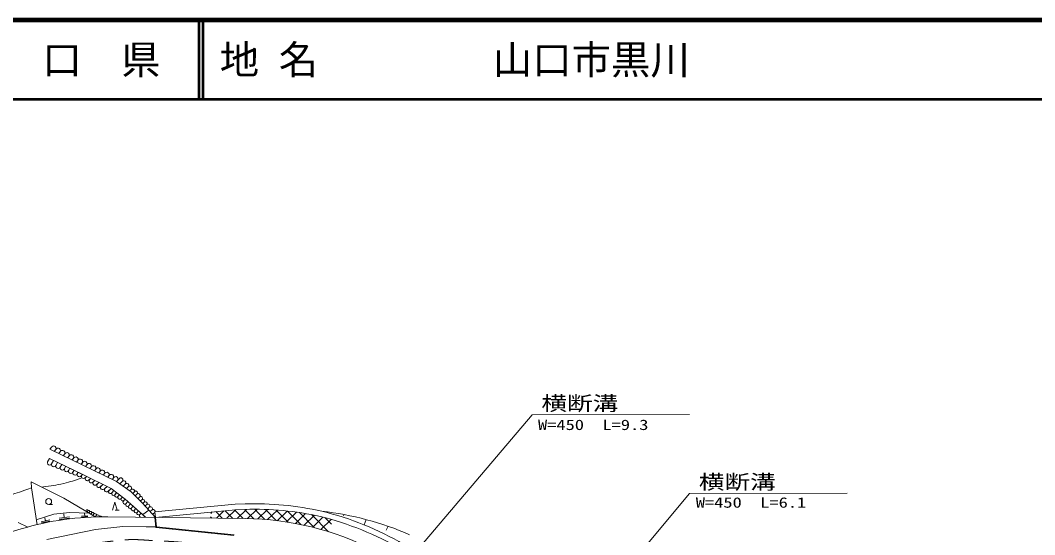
# Model space of a CAD drawing. Units: millimetres, scale not verified. Extents: x 40000 to 680000, y 20000 to 380000.
# Drawn here: x 345077 to 473786, y 314777 to 380000 of the extents above; entities that cross this region are included whole.
import ezdxf
from ezdxf.enums import TextEntityAlignment as Align

# ---------------------------------------------------------------- set-up
doc = ezdxf.new("R2010")
doc.units = ezdxf.units.MM
doc.header["$LTSCALE"] = 1000
doc.linetypes.add('CHAIN', pattern=[18.5, 12, -1.5, 3.5, -1.5])
for name, color, linetype, lineweight in [('M-BGD', 7, 'Continuous', 13), ('M-BMK', 2, 'CHAIN', 13), ('M-STR-HTXT', 7, 'Continuous', 13), ('M-TTL', 2, 'Continuous', 140), ('M-TTL-LINE', 7, 'Continuous', 50)]:
    doc.layers.add(name, color=color, linetype=linetype, lineweight=lineweight)
doc.layers.add('M-TTL-TXT', color=7, linetype='Continuous')
doc.styles.add('ＭＳ ゴシック', font='')
doc.styles.get('ＭＳ ゴシック').set_extended_font_data('MS Gothic')

msp = doc.modelspace()

# ---------------------------------------------------------------- linework, layer by layer
at = {"layer": 'M-BGD'}
for p, q in [((349067, 325912), (348829, 325606)), ((349629, 325635), (349394, 325333)), ((348546, 324015), (348769, 324435)), ((353525, 322167), (348769, 324435)), ((352933, 322458), (348769, 324435)), ((357300, 321514), (348829, 325606)), ((349552, 325537), (349394, 325333)), ((350192, 325358), (349958, 325060)), ((350114, 325259), (349958, 325060)), ((350754, 325081), (350523, 324787)), ((350675, 324981), (350523, 324787)), ((351316, 324804), (351088, 324514)), ((351236, 324703), (351088, 324514)), ((351878, 324527), (351653, 324242)), ((351798, 324425), (351653, 324242)), ((349054, 323745), (349290, 324188)), ((349086, 323805), (349290, 324188)), ((349594, 323535), (349810, 323941)), ((349626, 323594), (349810, 323941)), ((350134, 323324), (350331, 323694)), ((350166, 323384), (350331, 323694)), ((350674, 323114), (350851, 323447)), ((350706, 323173), (350851, 323447)), ((351214, 322903), (351372, 323199)), ((351246, 322962), (351372, 323199)), ((352441, 324249), (352217, 323969)), ((352359, 324147), (352217, 323969)), ((353003, 323972), (352782, 323696)), ((352920, 323869), (352782, 323696)), ((353565, 323695), (353347, 323423)), ((353481, 323591), (353347, 323423)), ((354127, 323418), (353912, 323150)), ((354043, 323313), (353912, 323150)), ((354690, 323141), (354476, 322878)), ((351754, 322693), (351892, 322952)), ((351786, 322752), (351892, 322952)), ((352294, 322482), (352412, 322705)), ((352326, 322541), (352412, 322705)), ((352834, 322272), (352933, 322458)), ((352935, 322366), (353014, 322419)), ((356592, 320652), (353014, 322419)), ((353241, 321961), (353525, 322167)), ((353414, 322086), (353525, 322167)), ((353737, 321683), (354036, 321914)), ((353894, 321804), (354036, 321914)), ((354604, 323035), (354476, 322878)), ((355252, 322864), (355041, 322605)), ((355165, 322757), (355041, 322605)), ((355814, 322587), (355606, 322332)), ((355726, 322479), (355606, 322332)), ((356376, 322310), (356171, 322059)), ((356287, 322201), (356171, 322059)), ((356938, 322033), (356735, 321786)), ((356848, 321923), (356735, 321786)), ((357658, 321904), (357300, 321514)), ((350623, 319424), (346457, 321466)), ((346496, 320735), (346457, 321466)), ((347206, 316016), (346496, 320735)), ((354234, 321404), (354547, 321662)), ((354375, 321520), (354547, 321662)), ((354730, 321124), (355058, 321410)), ((354858, 321236), (355058, 321410)), ((355226, 320843), (355569, 321157)), ((355342, 320950), (355569, 321157)), ((355721, 320562), (356080, 320905)), ((355828, 320663), (356080, 320905)), ((356217, 320280), (356592, 320652)), ((356337, 320374), (356592, 320652)), ((356592, 320652), (358387, 319296)), ((357409, 321645), (357300, 321514)), ((357300, 321514), (359142, 320192)), ((358032, 321556), (357712, 321218)), ((358032, 321556), (357712, 321218)), ((358400, 321203), (358125, 320922)), ((358399, 321202), (358125, 320922)), ((358768, 320852), (358537, 320627)), ((358768, 320851), (358537, 320627)), ((359136, 320502), (358949, 320331)), ((359127, 320495), (358949, 320331)), ((350623, 319424), (353383, 317777)), ((356671, 320072), (356951, 320381)), ((356730, 320137), (356951, 320381)), ((357066, 319838), (357310, 320110)), ((357122, 319900), (357310, 320110)), ((357461, 319603), (357669, 319839)), ((357514, 319662), (357669, 319839)), ((357856, 319369), (358028, 319568)), ((357904, 319424), (358028, 319568)), ((358104, 318961), (358387, 319296)), ((358250, 319135), (358387, 319296)), ((358387, 319296), (360935, 317056)), ((360586, 318761), (359142, 320192)), ((359142, 320192), (359340, 320009)), ((359340, 320009), (359696, 320321)), ((359483, 320134), (359340, 320009)), ((359913, 319957), (359648, 319695)), ((360014, 319388), (360274, 319630)), ((360304, 319039), (360523, 319236)), ((348681, 318607), (349181, 318607)), ((353490, 317933), (353383, 317777)), ((356757, 317892), (357057, 318892)), ((357057, 318892), (357357, 317892)), ((358422, 318646), (358724, 319001)), ((358778, 318373), (359053, 318712)), ((359135, 318103), (359380, 318423)), ((359489, 317824), (359746, 318102)), ((362230, 316966), (360586, 318761)), ((360618, 318735), (360836, 318940)), ((361163, 318659), (360897, 318412)), ((361246, 318073), (361492, 318299)), ((361836, 317971), (361570, 317708)), ((371276, 316855), (372390, 317946)), ((373357, 316829), (372273, 317936)), ((372599, 316838), (373772, 317988)), ((374700, 316798), (373541, 317981)), ((373921, 316821), (375124, 318000)), ((375362, 317462), (374833, 318001)), ((375212, 316773), (376429, 317966)), ((377547, 316571), (376170, 317976)), ((347106, 316680), (349353, 317397)), ((348806, 316649), (347715, 316426)), ((348260, 316537), (348182, 316919)), ((349353, 317397), (351331, 317606)), ((351302, 317061), (350000, 316882)), ((351329, 316865), (350027, 316686)), ((350651, 316971), (350589, 317427)), ((351331, 317606), (353776, 317528)), ((353658, 317187), (352840, 317133)), ((353666, 317065), (352849, 317010)), ((353249, 317160), (353230, 317446)), ((354571, 317025), (353383, 317777)), ((353670, 317835), (353558, 317666)), ((353895, 317728), (353776, 317528)), ((354177, 317600), (354026, 317369)), ((354449, 317454), (354300, 317196)), ((354771, 317306), (354571, 317025)), ((355136, 317092), (355102, 317037)), ((373647, 316825), (356175, 317040)), ((357107, 317892), (357607, 317892)), ((359851, 317558), (360073, 317814)), ((360220, 317300), (360413, 317515)), ((360610, 317342), (361386, 317888)), ((360705, 316984), (360935, 317056)), ((360935, 317056), (360954, 316981)), ((361386, 317888), (362230, 316965)), ((362166, 317611), (361914, 317380)), ((362230, 316965), (362130, 316953)), ((362230, 316965), (362130, 316953)), ((362290, 315675), (362130, 316953)), ((362162, 317662), (362230, 316965)), ((362380, 315767), (362230, 316965)), ((369372, 316878), (369231, 317022)), ((369236, 317482), (369419, 317660)), ((370700, 316862), (369875, 317704)), ((369953, 316871), (370905, 317804)), ((372029, 316845), (371074, 317820)), ((376094, 316714), (375362, 317462)), ((376460, 316684), (377693, 317891)), ((379067, 316359), (377556, 317902)), ((377670, 316556), (378918, 317779)), ((378844, 316394), (380107, 317632)), ((380667, 316066), (378997, 317771)), ((379985, 316200), (381264, 317453)), ((382363, 315674), (380500, 317575)), ((381095, 315975), (382390, 317244)), ((384179, 315160), (382077, 317306)), ((382176, 315721), (383481, 317000)), ((383229, 315441), (384531, 316716)), ((384564, 316106), (383759, 316928)), ((386161, 317331), (386105, 317158)), ((388959, 316696), (388687, 316024)), ((345207, 315517), (339361, 313784)), ((344825, 316305), (346036, 315752)), ((348839, 316485), (347748, 316262)), ((348463, 314167), (354599, 315446)), ((354599, 315446), (358108, 315808)), ((358108, 315808), (362380, 315767)), ((362279, 315768), (361061, 315779)), ((362290, 315675), (372192, 314665)), ((362380, 315767), (372202, 314765)), ((391748, 315841), (391509, 315355))]:
    msp.add_line(p, q, dxfattribs=at)
for points in [[(373598, 318683), (372333, 318645), (362162, 317662)], [(373598, 318683), (372333, 318645), (362162, 317662)], [(373619, 317983), (372377, 317946), (362230, 316965)], [(373619, 317983), (372377, 317946), (362230, 316965)]]:
    msp.add_lwpolyline(points, dxfattribs=at)
msp.add_circle((348681, 318982), 375, dxfattribs=at)
msp.add_circle((348681, 318982), 375, dxfattribs=at)
for centre, radius, start, end in [((349310, 325725), 307, 322.18934, 142.29769), ((349310, 325725), 307, 322.18934, 142.29769), ((349872, 325447), 307, 322.08098, 142.19096), ((349872, 325447), 307, 322.08098, 142.19096), ((350434, 325170), 307, 321.97102, 142.08263), ((350434, 325170), 307, 321.97102, 142.08263), ((350995, 324892), 307, 321.85938, 141.97269), ((350995, 324892), 307, 321.85938, 141.97269), ((351557, 324615), 306, 321.74608, 141.86111), ((351557, 324615), 306, 321.74608, 141.86111), ((352119, 324337), 306, 321.63106, 141.74786), ((352119, 324337), 306, 321.63106, 141.74786), ((352681, 324059), 306, 321.51427, 141.63286), ((352681, 324059), 306, 321.51427, 141.63286), ((348800, 323880), 288, 152.01871, 332.02402), ((348800, 323880), 288, 152.01871, 332.02402), ((349340, 323670), 288, 152.0246, 332.03049), ((349340, 323670), 288, 152.0246, 332.03049), ((349880, 323459), 288, 152.03117, 332.03776), ((349880, 323459), 288, 152.03117, 332.03776), ((350420, 323249), 288, 152.03857, 332.04598), ((350420, 323249), 288, 152.03857, 332.04598), ((350960, 323038), 288, 152.04696, 332.05535), ((350960, 323038), 288, 152.04696, 332.05535), ((353242, 323782), 306, 321.39567, 141.51611), ((353242, 323782), 306, 321.39567, 141.51611), ((353804, 323504), 306, 321.27524, 141.39756), ((353804, 323504), 306, 321.27524, 141.39756), ((354366, 323227), 306, 321.15292, 141.27717), ((354366, 323227), 306, 321.15292, 141.27717), ((354927, 322949), 306, 321.02867, 141.15489), ((354927, 322949), 306, 321.02867, 141.15489), ((351500, 322827), 288, 152.05655, 332.06612), ((351500, 322827), 288, 152.05655, 332.06612), ((352040, 322617), 288, 152.0676, 332.07866), ((352040, 322617), 288, 152.0676, 332.07866), ((352580, 322406), 288, 152.08051, 332.09341), ((352580, 322406), 288, 152.08051, 332.09341), ((353084, 322161), 254, 125.97192, 308.025), ((353084, 322161), 254, 125.97192, 308.025), ((353572, 321882), 259, 127.82087, 309.67673), ((353572, 321882), 259, 127.82087, 309.67673), ((354061, 321601), 263, 129.49773, 311.18008), ((354061, 321601), 263, 129.49773, 311.18008), ((355489, 322672), 305, 320.90245, 141.03069), ((355489, 322672), 305, 320.90245, 141.03069), ((356051, 322394), 305, 320.7742, 140.9045), ((356051, 322394), 305, 320.7742, 140.9045), ((356612, 322117), 305, 320.64388, 140.77632), ((356612, 322117), 305, 320.64388, 140.77632), ((357174, 321839), 305, 320.51146, 140.64605), ((357174, 321839), 305, 320.51146, 140.64605), ((357846, 321731), 255, 316.60134, 137.46106), ((357846, 321731), 255, 316.60134, 137.46106), ((354550, 321320), 266, 131.02291, 312.55249), ((354550, 321320), 266, 131.02291, 312.55249), ((355040, 321037), 269, 132.41418, 313.80894), ((355040, 321037), 269, 132.41418, 313.80894), ((355530, 320754), 271, 133.68693, 314.96253), ((355530, 320754), 271, 133.68693, 314.96253), ((356020, 320469), 273, 134.8546, 316.02454), ((356020, 320469), 273, 134.8546, 316.02454), ((358217, 321380), 255, 315.5537, 136.60135), ((358217, 321380), 255, 315.5537, 136.60135), ((358586, 321029), 254, 315.56872, 136.87247), ((358586, 321029), 254, 315.56872, 136.87247), ((358950, 320676), 253, 314.27451, 135.93934), ((358950, 320676), 253, 314.27451, 135.93934), ((359312, 320320), 253, 312.60396, 134.06344), ((359312, 320320), 253, 312.60396, 134.06344), ((356504, 320223), 225, 137.82577, 318.13581), ((356504, 320223), 225, 137.82577, 318.13581), ((356898, 319987), 225, 138.18952, 318.55294), ((356898, 319987), 225, 138.18952, 318.55294), ((357291, 319751), 225, 138.62188, 319.05376), ((357291, 319751), 225, 138.62188, 319.05376), ((357684, 319515), 226, 139.14426, 319.66588), ((357684, 319515), 226, 139.14426, 319.66588), ((358076, 319279), 226, 139.78796, 320.43043), ((358076, 319279), 226, 139.78796, 320.43043), ((359729, 320094), 229, 323.49245, 98.16482), ((359729, 320094), 229, 323.49245, 98.16482), ((360025, 319719), 264, 340.29573, 115.15278), ((360025, 319719), 264, 340.29573, 115.15278), ((360317, 319381), 252, 324.94996, 99.82991), ((360317, 319381), 252, 324.94996, 99.82991), ((360618, 319022), 233, 339.24489, 113.80472), ((360618, 319022), 233, 339.24489, 113.80472), ((353529, 317791), 148, 17.14325, 105.16432), ((353529, 317791), 148, 17.14325, 105.16432), ((358376, 318918), 276, 170.95762, 279.54136), ((358376, 318918), 276, 170.95762, 279.54136), ((358697, 318637), 275, 178.08143, 286.95758), ((358697, 318637), 275, 178.08143, 286.95758), ((359053, 318366), 275, 178.49688, 287.21377), ((359053, 318366), 275, 178.49688, 287.21377), ((359412, 318090), 278, 177.48735, 286.04952), ((359412, 318090), 278, 177.48735, 286.04952), ((360941, 318731), 233, 341.88951, 116.7691), ((360941, 318731), 233, 341.88951, 116.7691), ((361252, 318411), 265, 334.94299, 109.77742), ((361252, 318411), 265, 334.94299, 109.77742), ((361596, 318063), 257, 339.03111, 113.79139), ((361596, 318063), 257, 339.03111, 113.79139), ((361926, 317722), 264, 335.13703, 109.91465), ((361926, 317722), 264, 335.13703, 109.91465), ((374786, 279450), 39252, 77.43752, 91.735), ((374786, 279450), 39252, 77.43752, 91.735), ((374786, 279438), 38563, 77.46364, 91.73398), ((374786, 279438), 38563, 77.46364, 91.73398), ((355722, 280043), 37000, 89.29734, 106.51049), ((355722, 280043), 37000, 89.29734, 106.51049), ((353736, 317682), 166, 16.03212, 113.34084), ((353736, 317682), 166, 16.03212, 113.34084), ((353963, 317503), 235, 24.48166, 106.68772), ((353963, 317503), 235, 24.48166, 106.68772), ((354229, 317371), 235, 20.54019, 102.96051), ((354229, 317371), 235, 20.54019, 102.96051), ((354526, 317198), 268, 23.76814, 106.59118), ((354526, 317198), 268, 23.76814, 106.59118), ((354839, 317003), 311, 16.52082, 102.57613), ((354839, 317003), 311, 16.52082, 102.57613), ((355282, 316848), 284, 42.96597, 120.78001), ((359766, 317822), 277, 179.5503, 287.95228), ((359766, 317822), 277, 179.5503, 287.95228), ((360129, 317562), 278, 180.79297, 289.06136), ((360129, 317562), 278, 180.79297, 289.06136), ((360573, 317219), 362, 167.02986, 219.34099), ((360573, 317219), 362, 167.02986, 219.34099), ((373193, 279828), 37000, 37.29087, 89.29734), ((373938, 279637), 38563, 59.75059, 76.17039), ((373938, 279637), 38563, 59.75059, 76.17039), ((378864, 278753), 39263, 66.56638, 83.47834), ((373938, 279637), 39263, 59.73977, 76.17039), ((378864, 278753), 39263, 66.56638, 83.47834), ((373938, 279637), 39263, 59.73977, 76.17039)]:
    msp.add_arc(centre, radius, start, end, dxfattribs=at)
for points in [[(347797, 320810), (349113, 320978), (349513, 321020), (350587, 321282), (351505, 321506), (351831, 321612), (352901, 321985)], [(340054, 318991), (341755, 319297), (342263, 319376), (343641, 319771), (344773, 320095), (345169, 320233), (346496, 320735)]]:
    msp.add_open_spline(points, degree=3, knots=[0, 0, 0, 0, 1, 1, 1, 2, 2, 2, 2], dxfattribs=at)
at = {"layer": 'M-BMK'}
msp.add_open_spline([(273345, 307803), (278005, 310432), (279570, 311424), (283921, 312844), (287335, 313957), (289305, 314552), (292877, 314921), (296139, 315259), (297996, 315243), (301271, 315085), (303406, 314982), (304585, 314687), (306689, 314309), (311356, 313471), (313867, 312511), (318500, 311495), (321789, 310774), (323610, 310221), (326948, 309777), (329215, 309476), (330510, 309437), (332796, 309491), (335104, 309545), (336401, 309701), (338676, 310094), (342723, 310792), (344876, 311731), (348902, 312545), (352506, 313274), (354523, 313791), (358187, 314107), (359773, 314244), (360671, 314081), (362262, 314016), (365609, 313879), (366737, 313695), (370801, 313228)], degree=3, knots=[0, 0, 0, 0, 1, 1, 1, 2, 2, 2, 3, 3, 3, 4, 4, 4, 5, 5, 5, 6, 6, 6, 7, 7, 7, 8, 8, 8, 9, 9, 9, 10, 10, 10, 11, 11, 11, 12, 12, 12, 12], dxfattribs=at)
at = {"layer": 'M-STR-HTXT'}
for points in [[(393110, 310060), (410026, 329974), (430000, 330000)], [(408794, 294606), (430000, 320000), (449974, 320026)]]:
    msp.add_lwpolyline(points, dxfattribs=at)
at = {"layer": 'M-TTL'}
msp.add_line((680000, 380000), (40000, 380000), dxfattribs=at)
at = {"layer": 'M-TTL-LINE'}
for p, q in [((367750, 380000), (367750, 370000)), ((368250, 380000), (368250, 370000)), ((40000, 370000), (680000, 370000))]:
    msp.add_line(p, q, dxfattribs=at)

# ---------------------------------------------------------------- texts
at = {"layer": 'M-STR-HTXT', "style": 'ＭＳ ゴシック', "width": 1.3}
for s, height, p in [('横断溝', 1833, (411196, 329976)), ('W=450\u3000L=9.3', 1320, (410762, 327652)), ('横断溝', 1833, (431170, 320002)), ('W=450\u3000L=6.1', 1320, (430783, 317803))]:
    msp.add_text(s, height=height, dxfattribs=at).set_placement(p, align=Align.BOTTOM_LEFT)
at = {"layer": 'M-TTL-TXT', "style": 'ＭＳ ゴシック'}
msp.add_text('山\u3000口\u3000県', height=3666, dxfattribs=at).set_placement((350375, 375000), align=Align.MIDDLE_CENTER)
for s, p in [('地 名', (370380, 375000)), ('山口市黒川', (405024, 375000))]:
    msp.add_text(s, height=3666, dxfattribs=at).set_placement(p, align=Align.MIDDLE_LEFT)

doc.saveas('drawing.dxf')
